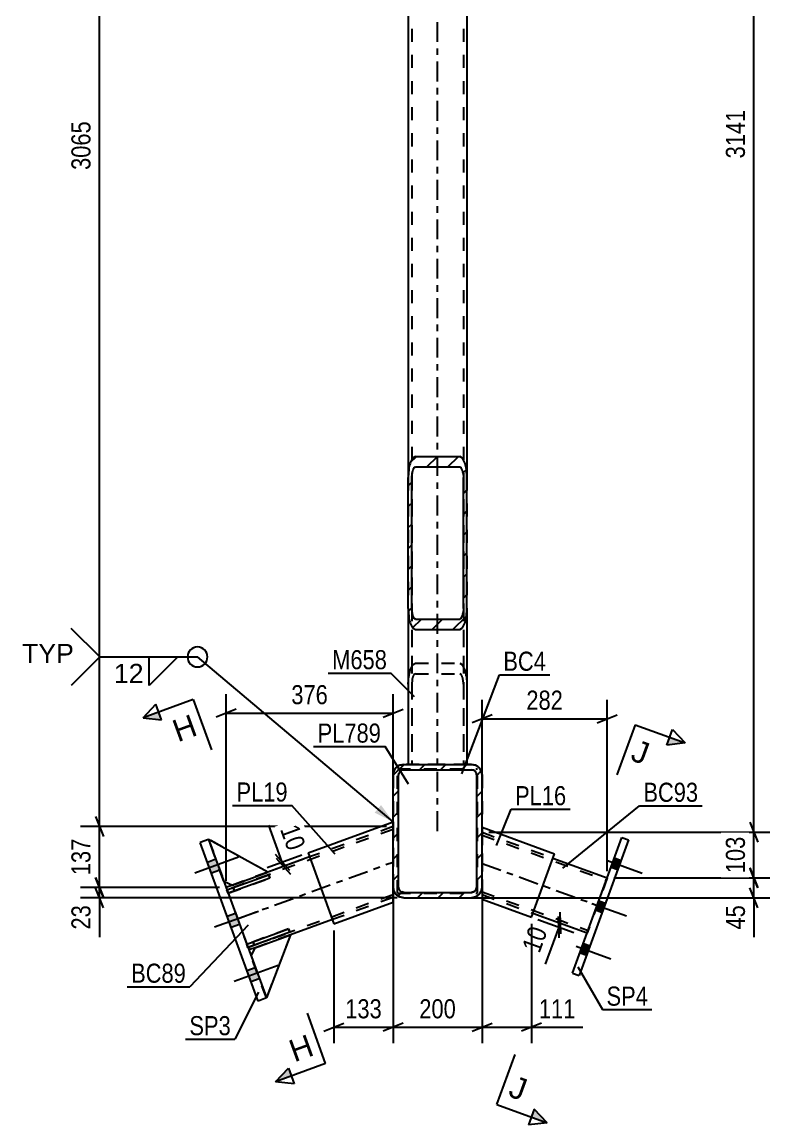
# Model space of a CAD drawing. Header units: millimetres. Extents: x -94 to 747, y -29 to 565.
# Drawn here: x 423.6 to 535.8, y 228.5 to 394 of the extents above; entities that cross this region are included whole.
import ezdxf

# ---------------------------------------------------------------- set-up
doc = ezdxf.new("R2010")
doc.units = ezdxf.units.MM
doc.linetypes.add('DXK_LINE_DOT2', pattern=[3.9198, 1.9599, -1.9599])
doc.linetypes.add('DXK_LINE_DOT3', pattern=[5.9187, 2.979, -0.9799, 0.9799, -0.9799])
doc.styles.add('Arial', font='ARIAL.TTF', dxfattribs={"height": 0.2})
doc.styles.add('Arial Narrow', font='ARIALN.TTF', dxfattribs={"height": 0.2})

# ---------------------------------------------------------------- blocks, each defined once
blk = doc.blocks.new('Part-708339396-35513 - 35504')
at = {"color": 7, "linetype": 'DXK_LINE_DOT2'}
for p, q in [((492.61, 272.42), (492.61, 263.06)), ((492.61, 272.42), (503.25, 268.55)), ((492.61, 272), (511.27, 265.21)), ((511.4, 265.59), (508.39, 257.32)), ((492.61, 263.48), (508.53, 257.69)), ((492.61, 263.06), (500.24, 260.28))]:
    blk.add_line(p, q, dxfattribs=at)
at = {"color": 2, "linetype": 'Continuous'}
for p, q in [((503.25, 268.55), (511.4, 265.59)), ((500.24, 260.28), (508.39, 257.32))]:
    blk.add_line(p, q, dxfattribs=at)
at = {"color": 7, "linetype": 'DXK_LINE_DOT3'}
blk.add_line((492.61, 267.74), (509.9, 261.45), dxfattribs=at)
blk = doc.blocks.new('Part-708339396-35577 - 35504')
at = {"color": 2, "linetype": 'Continuous'}
for p, q in [((457.32, 255.63), (463.58, 257.91)), ((463.76, 257.41), (457.5, 255.13)), ((463.58, 257.91), (463.76, 257.41)), ((457.5, 255.13), (457.32, 255.63))]:
    blk.add_line(p, q, dxfattribs=at)
at = {"color": 7, "linetype": 'DXK_LINE_DOT2'}
blk.add_line((458.44, 255.47), (458.26, 255.97), dxfattribs=at)
blk = doc.blocks.new('Part-708339396-35509 - 35504')
at = {"color": 7, "linetype": 'DXK_LINE_DOT3'}
blk.add_line((485.94, 272.6), (485.94, 485.26), dxfattribs=at)
at = {"color": 7, "linetype": 'DXK_LINE_DOT2'}
for p, q in [((482.07, 475.26), (482.07, 282.6)), ((489.81, 475.26), (489.81, 282.6)), ((481.54, 325.64), (481.54, 282.6)), ((490.34, 325.64), (490.34, 282.6)), ((490.34, 282.6), (481.54, 282.6))]:
    blk.add_line(p, q, dxfattribs=at)
at = {"color": 2, "linetype": 'Continuous'}
for p, q in [((481.54, 432.23), (481.54, 325.64)), ((490.34, 432.23), (490.34, 325.64))]:
    blk.add_line(p, q, dxfattribs=at)
blk = doc.blocks.new('Part-708339396-35573 - 35504')
at = {"color": 7, "linetype": 'DXK_LINE_DOT2'}
for p, q in [((479.94, 263.26), (479.94, 281.93)), ((479.94, 281.93), (491.94, 281.93)), ((491.94, 263.26), (491.94, 281.93)), ((479.94, 263.26), (491.94, 263.26))]:
    blk.add_line(p, q, dxfattribs=at)
blk = doc.blocks.new('Part-708339396-35576 - 35504')
at = {"color": 2, "linetype": 'Continuous'}
for p, q in [((454.35, 263.77), (460.62, 266.05)), ((460.8, 265.55), (454.54, 263.27)), ((460.62, 266.05), (460.8, 265.55)), ((454.54, 263.27), (454.35, 263.77))]:
    blk.add_line(p, q, dxfattribs=at)
at = {"color": 7, "linetype": 'DXK_LINE_DOT2'}
blk.add_line((455.47, 263.61), (455.29, 264.12), dxfattribs=at)
blk = doc.blocks.new('Part-708339396-35531 - 35504')
at = {"color": 7, "linetype": 'DXK_LINE_DOT2'}
for p, q in [((479.27, 273.27), (466.74, 268.71)), ((479.27, 273.27), (479.27, 262.63)), ((479.27, 272.84), (454.35, 263.77)), ((460.48, 266.43), (455.16, 264.49)), ((454.22, 264.15), (457.64, 254.75)), ((479.27, 263.05), (457.5, 255.13)), ((479.27, 262.63), (470.17, 259.31)), ((463.9, 257.03), (458.58, 255.09))]:
    blk.add_line(p, q, dxfattribs=at)
at = {"color": 2, "linetype": 'Continuous'}
for p, q in [((466.74, 268.71), (460.48, 266.43)), ((455.16, 264.49), (454.22, 264.15)), ((470.17, 259.31), (463.9, 257.03)), ((458.58, 255.09), (457.64, 254.75))]:
    blk.add_line(p, q, dxfattribs=at)
at = {"color": 7, "linetype": 'DXK_LINE_DOT3'}
blk.add_line((455.93, 259.45), (479.27, 267.95), dxfattribs=at)
blk = doc.blocks.new('Part-708339396-35579 - 35504')
at = {"color": 7, "linetype": 'DXK_LINE_DOT2'}
for p, q in [((463.58, 257.91), (457.32, 255.63)), ((457.5, 255.13), (463.76, 257.41)), ((463.76, 257.41), (463.58, 257.91)), ((457.32, 255.63), (457.5, 255.13)), ((458.26, 255.97), (458.44, 255.47))]:
    blk.add_line(p, q, dxfattribs=at)
blk = doc.blocks.new('Part-708339396-35515 - 35504')
at = {"linetype": 'Continuous'}
h = blk.add_hatch(dxfattribs=at)
h.set_pattern_fill('', scale=0.7, style=0, pattern_type=0)
h.set_pattern_definition([(45, (490.2597, 326.8389), (-1.57154, 1.57154), [])])
h.paths.add_polyline_path([(490.34, 325.64), (490.26, 326.84), (490.03, 327.86), (489.68, 328.54), (489.27, 328.78), (482.61, 328.78), (482.2, 328.54), (481.85, 327.86), (481.62, 326.84), (481.54, 325.64), (481.54, 305.98), (481.62, 304.77), (481.85, 303.75), (482.2, 303.07), (482.61, 302.83), (489.27, 302.83), (489.68, 303.07), (490.03, 303.75), (490.26, 304.77), (490.34, 305.98)])
h.paths.add_polyline_path([(489.77, 305.37), (489.65, 304.86), (489.48, 304.52), (489.27, 304.4), (482.61, 304.4), (482.4, 304.52), (482.23, 304.86), (482.11, 305.37), (482.07, 305.98), (482.07, 325.64), (482.11, 326.24), (482.23, 326.75), (482.4, 327.09), (482.61, 327.21), (489.27, 327.21), (489.48, 327.09), (489.65, 326.75), (489.77, 326.24), (489.81, 325.64), (489.81, 305.98)])
at = {"color": 2, "linetype": 'Continuous'}
for p, q in [((482.61, 328.78), (482.2, 328.54)), ((482.61, 328.78), (489.27, 328.78)), ((489.68, 328.54), (489.27, 328.78)), ((481.62, 326.84), (481.54, 325.64)), ((482.07, 325.64), (482.11, 326.24)), ((482.4, 327.09), (482.61, 327.21)), ((482.61, 327.21), (489.27, 327.21)), ((489.27, 327.21), (489.48, 327.09)), ((489.77, 326.24), (489.81, 325.64)), ((490.34, 325.64), (490.26, 326.84)), ((481.54, 305.98), (481.54, 325.64)), ((482.07, 305.98), (482.07, 325.64)), ((489.81, 305.98), (489.81, 325.64)), ((490.34, 305.98), (490.34, 325.64)), ((481.54, 305.98), (481.54, 282.6)), ((481.54, 305.98), (481.62, 304.77)), ((482.11, 305.37), (482.07, 305.98)), ((482.61, 304.4), (482.4, 304.52)), ((489.48, 304.52), (489.27, 304.4)), ((489.81, 305.98), (489.77, 305.37)), ((490.26, 304.77), (490.34, 305.98)), ((490.34, 305.98), (490.34, 282.6)), ((482.2, 303.07), (482.61, 302.83)), ((482.61, 304.4), (489.27, 304.4)), ((482.61, 302.83), (489.27, 302.83)), ((489.27, 302.83), (489.68, 303.07))]:
    blk.add_line(p, q, dxfattribs=at)
at = {"color": 7, "linetype": 'DXK_LINE_DOT2'}
for p, q in [((481.54, 325.64), (481.54, 305.98)), ((482.07, 325.64), (482.07, 282.6)), ((489.81, 325.64), (489.81, 282.6)), ((490.34, 325.64), (490.34, 305.98)), ((482.2, 297.54), (482.61, 297.78)), ((482.61, 296.2), (482.4, 296.08)), ((482.61, 297.78), (489.27, 297.78)), ((482.61, 296.2), (489.27, 296.2)), ((489.27, 297.78), (489.68, 297.54)), ((489.48, 296.08), (489.27, 296.2)), ((481.54, 294.63), (481.62, 295.84)), ((482.11, 295.23), (482.07, 294.63)), ((489.81, 294.63), (489.77, 295.23)), ((490.26, 295.84), (490.34, 294.63)), ((490.34, 282.6), (481.54, 282.6))]:
    blk.add_line(p, q, dxfattribs=at)
at = {"color": 2, "linetype": 'Continuous'}
for centre, radius, start, end in [((485.29, 326.54), 3.68, 147.1249, 175.409), ((486.59, 326.54), 3.68, 4.591, 32.8751), ((483.95, 326.09), 1.84, 147.1249, 175.409), ((487.93, 326.09), 1.84, 4.591, 32.8751), ((485.29, 305.07), 3.68, 184.591, 212.8751), ((483.95, 305.52), 1.84, 184.591, 212.8751), ((487.93, 305.52), 1.84, 327.1249, 355.409), ((486.59, 305.07), 3.68, 327.1249, 355.409)]:
    blk.add_arc(centre, radius, start, end, dxfattribs=at)
at = {"color": 7, "linetype": 'DXK_LINE_DOT2'}
for centre, radius, start, end in [((485.29, 295.54), 3.68, 147.1249, 175.409), ((486.59, 295.54), 3.68, 4.591, 32.8751), ((483.95, 295.09), 1.84, 147.1249, 175.409), ((487.93, 295.09), 1.84, 4.591, 32.8751)]:
    blk.add_arc(centre, radius, start, end, dxfattribs=at)
blk = doc.blocks.new('Part-708339396-35533 - 35504')
at = {"color": 2, "linetype": 'Continuous'}
for p, q in [((451.59, 271.35), (450.34, 270.9)), ((451.59, 271.35), (460.26, 247.55)), ((459.01, 247.09), (450.34, 270.9)), ((460.26, 247.55), (459.01, 247.09))]:
    blk.add_line(p, q, dxfattribs=at)
blk = doc.blocks.new('Part-708339396-35536 - 35504')
at = {"color": 2, "linetype": 'Continuous'}
for p, q in [((506.19, 251.27), (513.6, 271.63)), ((513.6, 271.63), (514.6, 271.27)), ((514.6, 271.27), (507.2, 250.91)), ((506.19, 251.27), (507.2, 250.91))]:
    blk.add_line(p, q, dxfattribs=at)
blk = doc.blocks.new('Part-708339396-35551 - 35504')
at = {"color": 2, "linetype": 'Continuous'}
for p, q in [((466.52, 269.34), (479.27, 273.98)), ((466.52, 269.34), (470.39, 258.69)), ((479.27, 261.92), (479.27, 264.2)), ((470.39, 258.69), (479.27, 261.92))]:
    blk.add_line(p, q, dxfattribs=at)
at = {"color": 7, "linetype": 'DXK_LINE_DOT2'}
blk.add_line((479.27, 273.98), (479.27, 264.2), dxfattribs=at)
blk = doc.blocks.new('Part-708339396-35552 - 35504')
at = {"color": 2, "linetype": 'Continuous'}
for p, q in [((492.61, 273.16), (503.48, 269.2)), ((500.02, 259.67), (503.48, 269.2)), ((492.61, 264.2), (492.61, 262.37)), ((492.61, 262.37), (500.02, 259.67))]:
    blk.add_line(p, q, dxfattribs=at)
at = {"color": 7, "linetype": 'DXK_LINE_DOT2'}
blk.add_line((492.61, 273.16), (492.61, 264.2), dxfattribs=at)
blk = doc.blocks.new('Part-708339396-35574 - 35504')
at = {"linetype": 'Continuous'}
h = blk.add_hatch(dxfattribs=at)
h.set_pattern_fill('', scale=0.7, style=0, pattern_type=0)
h.set_pattern_definition([(45, (492.4858, 281.6088), (-1.57154, 1.57154), [])])
h.paths.add_polyline_path([(492.61, 281), (492.49, 281.61), (492.14, 282.13), (491.62, 282.47), (491.01, 282.6), (480.87, 282.6), (480.26, 282.47), (479.74, 282.13), (479.4, 281.61), (479.27, 281), (479.27, 264.2), (479.4, 263.58), (479.74, 263.07), (480.26, 262.72), (480.87, 262.6), (491.01, 262.6), (491.62, 262.72), (492.14, 263.07), (492.49, 263.58), (492.61, 264.2)])
h.paths.add_polyline_path([(491.75, 263.89), (491.57, 263.63), (491.31, 263.46), (491.01, 263.4), (480.87, 263.4), (480.57, 263.46), (480.31, 263.63), (480.14, 263.89), (480.07, 264.2), (480.07, 281), (480.14, 281.3), (480.31, 281.56), (480.57, 281.74), (480.87, 281.8), (491.01, 281.8), (491.31, 281.74), (491.57, 281.56), (491.75, 281.3), (491.81, 281), (491.81, 264.2)])
at = {"color": 7, "linetype": 'DXK_LINE_DOT2'}
for p, q in [((479.27, 281), (479.4, 281.61)), ((480.14, 281.3), (480.07, 281)), ((480.26, 282.47), (480.87, 282.6)), ((480.87, 281.8), (480.57, 281.74)), ((491.01, 282.6), (480.87, 282.6)), ((480.87, 281.8), (491.01, 281.8)), ((491.01, 282.6), (491.62, 282.47)), ((491.31, 281.74), (491.01, 281.8)), ((491.81, 281), (491.75, 281.3)), ((492.49, 281.61), (492.61, 281)), ((479.27, 281), (479.27, 264.2)), ((480.07, 264.2), (480.07, 281)), ((491.81, 264.2), (491.81, 281)), ((492.61, 281), (492.61, 264.2)), ((479.4, 263.58), (479.27, 264.2)), ((480.07, 264.2), (480.14, 263.89)), ((480.57, 263.46), (480.87, 263.4)), ((480.87, 263.4), (491.01, 263.4)), ((491.01, 263.4), (491.31, 263.46)), ((491.75, 263.89), (491.81, 264.2)), ((492.61, 264.2), (492.49, 263.58)), ((480.87, 262.6), (480.26, 262.72)), ((480.87, 262.6), (491.01, 262.6)), ((491.62, 262.72), (491.01, 262.6))]:
    blk.add_line(p, q, dxfattribs=at)
at = {"color": 2, "linetype": 'Continuous'}
for p, q in [((479.4, 281.61), (479.27, 281)), ((480.07, 281), (480.14, 281.3)), ((480.87, 282.6), (480.26, 282.47)), ((480.57, 281.74), (480.87, 281.8)), ((480.87, 282.6), (491.01, 282.6)), ((480.87, 281.8), (491.01, 281.8)), ((491.62, 282.47), (491.01, 282.6)), ((491.01, 281.8), (491.31, 281.74)), ((491.75, 281.3), (491.81, 281)), ((492.61, 281), (492.49, 281.61)), ((479.27, 264.2), (479.27, 281)), ((480.07, 264.2), (480.07, 281)), ((491.81, 264.2), (491.81, 281)), ((492.61, 264.2), (492.61, 281)), ((479.27, 264.2), (479.4, 263.58)), ((480.14, 263.89), (480.07, 264.2)), ((480.87, 263.4), (480.57, 263.46)), ((480.87, 263.4), (491.01, 263.4)), ((491.31, 263.46), (491.01, 263.4)), ((491.81, 264.2), (491.75, 263.89)), ((492.49, 263.58), (492.61, 264.2)), ((480.26, 262.72), (480.87, 262.6)), ((480.87, 262.6), (491.01, 262.6)), ((491.01, 262.6), (491.62, 262.72))]:
    blk.add_line(p, q, dxfattribs=at)
at = {"color": 7, "linetype": 'DXK_LINE_DOT2'}
for centre, radius, start, end in [((480.87, 281), 1.6, 112.5, 157.5), ((480.87, 281), 0.8, 112.5, 157.5), ((491.01, 281), 0.8, 22.5, 67.5), ((491.01, 281), 1.6, 22.5, 67.5), ((480.87, 264.2), 1.6, 202.5, 247.5), ((480.87, 264.2), 0.8, 202.5, 247.5), ((491.01, 264.2), 0.8, 292.5, 337.5), ((491.01, 264.2), 1.6, 292.5, 337.5)]:
    blk.add_arc(centre, radius, start, end, dxfattribs=at)
at = {"color": 2, "linetype": 'Continuous'}
for centre, radius, start, end in [((480.87, 281), 1.6, 112.5, 157.5), ((480.87, 281), 0.8, 112.5, 157.5), ((491.01, 281), 0.8, 22.5, 67.5), ((491.01, 281), 1.6, 22.5, 67.5), ((480.87, 264.2), 1.6, 202.5, 247.5), ((480.87, 264.2), 0.8, 202.5, 247.5), ((491.01, 264.2), 0.8, 292.5, 337.5), ((491.01, 264.2), 1.6, 292.5, 337.5)]:
    blk.add_arc(centre, radius, start, end, dxfattribs=at)
blk = doc.blocks.new('Part-708339396-35578 - 35504')
at = {"color": 7, "linetype": 'DXK_LINE_DOT2'}
for p, q in [((460.62, 266.05), (454.35, 263.77)), ((454.54, 263.27), (460.8, 265.55)), ((460.8, 265.55), (460.62, 266.05)), ((454.35, 263.77), (454.54, 263.27)), ((455.29, 264.12), (455.47, 263.61))]:
    blk.add_line(p, q, dxfattribs=at)
blk = doc.blocks.new('Part-708339396-35580 - 35504')
at = {"color": 2, "linetype": 'Continuous'}
for p, q in [((460.48, 266.43), (451.59, 271.35)), ((455.16, 264.49), (460.48, 266.43)), ((453.87, 265.09), (455.16, 264.49))]:
    blk.add_line(p, q, dxfattribs=at)
at = {"color": 7, "linetype": 'DXK_LINE_DOT2'}
blk.add_line((453.87, 265.09), (451.59, 271.35), dxfattribs=at)
blk = doc.blocks.new('Part-708339396-35581 - 35504')
at = {"color": 7, "linetype": 'DXK_LINE_DOT2'}
for p, q in [((460.48, 266.43), (451.59, 271.35)), ((451.59, 271.35), (453.87, 265.09)), ((455.16, 264.49), (460.48, 266.43)), ((453.87, 265.09), (455.16, 264.49))]:
    blk.add_line(p, q, dxfattribs=at)
blk = doc.blocks.new('Part-708339396-35582 - 35504')
at = {"color": 2, "linetype": 'Continuous'}
for p, q in [((458.58, 255.09), (463.9, 257.03)), ((463.9, 257.03), (460.26, 247.55)), ((457.98, 253.81), (458.58, 255.09))]:
    blk.add_line(p, q, dxfattribs=at)
at = {"color": 7, "linetype": 'DXK_LINE_DOT2'}
blk.add_line((460.26, 247.55), (457.98, 253.81), dxfattribs=at)
blk = doc.blocks.new('Part-708339396-35583 - 35504')
at = {"color": 7, "linetype": 'DXK_LINE_DOT2'}
for p, q in [((458.58, 255.09), (463.9, 257.03)), ((463.9, 257.03), (460.26, 247.55)), ((457.98, 253.81), (458.58, 255.09)), ((460.26, 247.55), (457.98, 253.81))]:
    blk.add_line(p, q, dxfattribs=at)
blk = doc.blocks.new('Bolt-708339396-35620 - 35504')
at = {"linetype": 'Continuous'}
for points in [[(453.26, 266.78), (452.67, 268.41), (451.41, 267.95), (452.01, 266.32)], [(453.26, 266.78), (452.67, 268.41), (451.41, 267.95), (452.01, 266.32)], [(453.26, 266.78), (452.67, 268.41), (451.41, 267.95), (452.01, 266.32)], [(456.22, 258.64), (455.63, 260.27), (454.38, 259.81), (454.97, 258.18)], [(456.22, 258.64), (455.63, 260.27), (454.38, 259.81), (454.97, 258.18)], [(459.19, 250.49), (458.59, 252.12), (457.34, 251.67), (457.93, 250.04)], [(459.19, 250.49), (458.59, 252.12), (457.34, 251.67), (457.93, 250.04)], [(459.19, 250.49), (458.59, 252.12), (457.34, 251.67), (457.93, 250.04)]]:
    blk.add_hatch(color=1, dxfattribs=at).paths.add_polyline_path(points)
at = {"color": 1, "linetype": 'Continuous'}
for p, q in [((449.52, 266.34), (456.09, 268.74)), ((449.52, 266.34), (456.09, 268.74)), ((449.52, 266.34), (456.09, 268.74)), ((451.41, 267.95), (452.67, 268.41)), ((451.41, 267.95), (452.67, 268.41)), ((451.41, 267.95), (452.67, 268.41)), ((452.01, 266.32), (453.26, 266.78)), ((452.01, 266.32), (453.26, 266.78)), ((452.01, 266.32), (453.26, 266.78)), ((452.48, 258.2), (459.06, 260.59)), ((452.48, 258.2), (459.06, 260.59)), ((454.38, 259.81), (455.63, 260.27)), ((454.38, 259.81), (455.63, 260.27)), ((454.97, 258.18), (456.22, 258.64)), ((454.97, 258.18), (456.22, 258.64)), ((455.44, 250.05), (462.02, 252.45)), ((455.44, 250.05), (462.02, 252.45)), ((455.44, 250.05), (462.02, 252.45)), ((457.34, 251.67), (458.59, 252.12)), ((457.34, 251.67), (458.59, 252.12)), ((457.34, 251.67), (458.59, 252.12)), ((457.93, 250.04), (459.19, 250.49)), ((457.93, 250.04), (459.19, 250.49)), ((457.93, 250.04), (459.19, 250.49))]:
    blk.add_line(p, q, dxfattribs=at)
blk = doc.blocks.new('Bolt-708339396-35623 - 35504')
at = {"linetype": 'Continuous'}
for points in [[(512.99, 266.82), (513.49, 268.2), (512.49, 268.56), (511.98, 267.18)], [(512.99, 266.82), (513.49, 268.2), (512.49, 268.56), (511.98, 267.18)], [(512.99, 266.82), (513.49, 268.2), (512.49, 268.56), (511.98, 267.18)], [(510.65, 260.4), (511.15, 261.78), (510.15, 262.14), (509.65, 260.76)], [(510.65, 260.4), (511.15, 261.78), (510.15, 262.14), (509.65, 260.76)], [(508.31, 253.98), (508.82, 255.35), (507.81, 255.72), (507.31, 254.34)], [(508.31, 253.98), (508.82, 255.35), (507.81, 255.72), (507.31, 254.34)], [(508.31, 253.98), (508.82, 255.35), (507.81, 255.72), (507.31, 254.34)]]:
    blk.add_hatch(color=1, dxfattribs=at).paths.add_polyline_path(points)
at = {"color": 1, "linetype": 'Continuous'}
for p, q in [((511.42, 268.17), (516.62, 266.28)), ((511.42, 268.17), (516.62, 266.28)), ((511.42, 268.17), (516.62, 266.28)), ((512.49, 268.56), (513.49, 268.2)), ((512.49, 268.56), (513.49, 268.2)), ((512.49, 268.56), (513.49, 268.2)), ((511.98, 267.18), (512.99, 266.82)), ((511.98, 267.18), (512.99, 266.82)), ((511.98, 267.18), (512.99, 266.82)), ((509.08, 261.75), (514.28, 259.86)), ((509.08, 261.75), (514.28, 259.86)), ((510.15, 262.14), (511.15, 261.78)), ((510.15, 262.14), (511.15, 261.78)), ((509.65, 260.76), (510.65, 260.4)), ((509.65, 260.76), (510.65, 260.4)), ((506.75, 255.33), (511.95, 253.43)), ((506.75, 255.33), (511.95, 253.43)), ((506.75, 255.33), (511.95, 253.43)), ((507.81, 255.72), (508.82, 255.35)), ((507.81, 255.72), (508.82, 255.35)), ((507.81, 255.72), (508.82, 255.35)), ((507.31, 254.34), (508.31, 253.98)), ((507.31, 254.34), (508.31, 253.98)), ((507.31, 254.34), (508.31, 253.98))]:
    blk.add_line(p, q, dxfattribs=at)
blk = doc.blocks.new('StraightDimension-708339396-38148 - 35504')
at = {"color": 7, "linetype": 'Continuous'}
for p, q in [((532.8, 267.09), (534, 264.09)), ((512.4, 265.59), (535.8, 265.59)), ((533.4, 262.6), (533.4, 265.59)), ((534, 261.1), (532.8, 264.1)), ((489.08, 262.6), (535.8, 262.6))]:
    blk.add_line(p, q, dxfattribs=at)
at = {"color": 0}
blk.add_wipeout([(532.65, 262.07), (528.45, 262.07), (528.45, 257.22), (532.65, 257.22)], dxfattribs=at)
at = {"color": 7, "linetype": 'Continuous'}
blk.add_line((533.4, 262.6), (533.4, 256.69), dxfattribs=at)
blk.add_line((533.4, 262.6), (533.4, 256.69), dxfattribs=at)
at = {"color": 3, "style": 'Arial Narrow'}
blk.add_text('45', height=2.863, rotation=90.0002, dxfattribs=at).set_placement((532.05, 257.82))
blk = doc.blocks.new('StraightDimension-708339396-38021 - 35504')
at = {"color": 7, "linetype": 'Continuous'}
for p, q in [((435.22, 273.27), (435.22, 477.58)), ((434.62, 274.77), (435.82, 271.77)), ((478.27, 273.27), (432.37, 273.27))]:
    blk.add_line(p, q, dxfattribs=at)
at = {"color": 0}
blk.add_wipeout([(434.47, 379.68), (430.27, 379.68), (430.27, 371.17), (434.47, 371.17)], dxfattribs=at)
at = {"color": 3, "style": 'Arial Narrow'}
blk.add_text('3065', height=2.863, rotation=90.0002, dxfattribs=at).set_placement((433.87, 371.77))
blk = doc.blocks.new('StraightDimension-708339396-38022 - 35504')
at = {"color": 7, "linetype": 'Continuous'}
for p, q in [((434.62, 274.77), (435.82, 271.77)), ((478.27, 273.27), (432.37, 273.27)), ((435.22, 264.15), (435.22, 273.27)), ((435.82, 262.65), (434.62, 265.65)), ((453.22, 264.15), (432.37, 264.15))]:
    blk.add_line(p, q, dxfattribs=at)
at = {"color": 0}
blk.add_wipeout([(434.47, 272.05), (430.27, 272.05), (430.27, 265.37), (434.47, 265.37)], dxfattribs=at)
at = {"color": 3, "style": 'Arial Narrow'}
blk.add_text('137', height=2.863, rotation=90.0002, dxfattribs=at).set_placement((433.87, 265.97))
blk = doc.blocks.new('StraightDimension-708339396-38023 - 35504')
at = {"color": 7, "linetype": 'Continuous'}
for p, q in [((434.62, 265.65), (435.82, 262.65)), ((453.22, 264.15), (432.37, 264.15)), ((435.82, 261.1), (434.62, 264.1)), ((435.22, 262.6), (435.22, 264.15)), ((479.87, 262.6), (432.37, 262.6))]:
    blk.add_line(p, q, dxfattribs=at)
at = {"color": 0}
blk.add_wipeout([(434.47, 262.07), (430.27, 262.07), (430.27, 257.22), (434.47, 257.22)], dxfattribs=at)
at = {"color": 7, "linetype": 'Continuous'}
blk.add_line((435.22, 262.6), (435.22, 256.69), dxfattribs=at)
blk.add_line((435.22, 262.6), (435.22, 256.69), dxfattribs=at)
at = {"color": 3, "style": 'Arial Narrow'}
blk.add_text('23', height=2.863, rotation=90.0002, dxfattribs=at).set_placement((433.87, 257.82))
blk = doc.blocks.new('StraightDimension-708339396-38146 - 35504')
at = {"color": 7, "linetype": 'Continuous'}
for p, q in [((533.4, 272.45), (533.4, 481.87)), ((532.8, 273.95), (534, 270.95)), ((493.61, 272.45), (535.8, 272.45))]:
    blk.add_line(p, q, dxfattribs=at)
at = {"color": 0}
blk.add_wipeout([(532.65, 381.41), (528.45, 381.41), (528.45, 372.9), (532.65, 372.9)], dxfattribs=at)
at = {"color": 3, "style": 'Arial Narrow'}
blk.add_text('3141', height=2.863, rotation=90.0002, dxfattribs=at).set_placement((532.05, 373.5))
blk = doc.blocks.new('StraightDimension-708339396-38147 - 35504')
at = {"color": 7, "linetype": 'Continuous'}
for p, q in [((532.8, 273.95), (534, 270.95)), ((493.61, 272.45), (535.8, 272.45)), ((533.4, 265.59), (533.4, 272.45)), ((534, 264.09), (532.8, 267.09)), ((512.4, 265.59), (535.8, 265.59))]:
    blk.add_line(p, q, dxfattribs=at)
at = {"color": 0}
blk.add_wipeout([(532.65, 272.36), (528.45, 272.36), (528.45, 265.67), (532.65, 265.67)], dxfattribs=at)
at = {"color": 3, "style": 'Arial Narrow'}
blk.add_text('103', height=2.863, rotation=90.0002, dxfattribs=at).set_placement((532.05, 266.27))
blk = doc.blocks.new('StraightDimension-708339396-38648 - 35504')
at = {"color": 7, "linetype": 'Continuous'}
for p, q in [((454.22, 265.15), (454.22, 293.12)), ((479.27, 274.27), (479.27, 293.12)), ((455.72, 290.87), (452.72, 289.67)), ((454.22, 290.27), (479.27, 290.27)), ((477.77, 289.67), (480.77, 290.87))]:
    blk.add_line(p, q, dxfattribs=at)
at = {"color": 0}
blk.add_wipeout([(470.09, 291.02), (470.09, 295.22), (463.4, 295.22), (463.4, 291.02)], dxfattribs=at)
at = {"color": 3, "style": 'Arial Narrow'}
blk.add_text('376', height=2.863, dxfattribs=at).set_placement((464, 291.62))
blk = doc.blocks.new('StraightDimension-708339396-38779 - 35504')
at = {"color": 7, "linetype": 'Continuous'}
for p, q in [((492.61, 273.45), (492.61, 292.3)), ((511.4, 266.59), (511.4, 292.3)), ((494.11, 290.05), (491.11, 288.85)), ((509.9, 288.85), (512.9, 290.05)), ((492.61, 289.45), (511.4, 289.45))]:
    blk.add_line(p, q, dxfattribs=at)
at = {"color": 0}
blk.add_wipeout([(505.35, 290.2), (505.35, 294.4), (498.66, 294.4), (498.66, 290.2)], dxfattribs=at)
at = {"color": 3, "style": 'Arial Narrow'}
blk.add_text('282', height=2.863, dxfattribs=at).set_placement((499.26, 290.8))
blk = doc.blocks.new('StraightDimension-708339396-38820 - 35504')
at = {"color": 7, "linetype": 'Continuous'}
for p, q in [((465.58, 268.99), (460.39, 267.1)), ((465.81, 268.37), (460.61, 266.48)), ((461.56, 269.13), (463.72, 266.72)), ((463.95, 266.09), (461.79, 268.5)), ((462.64, 267.93), (462.87, 267.3))]:
    blk.add_line(p, q, dxfattribs=at)
at = {"color": 0}
blk.add_wipeout([(463.17, 268.68), (467.11, 270.11), (465.45, 274.68), (461.51, 273.24)], dxfattribs=at)
at = {"color": 7, "linetype": 'Continuous'}
blk.add_line((462.64, 267.93), (460.62, 273.48), dxfattribs=at)
blk.add_line((462.64, 267.93), (460.62, 273.48), dxfattribs=at)
at = {"color": 3, "style": 'Arial Narrow'}
blk.add_text('10', height=2.863, rotation=-69.9983, dxfattribs=at).set_placement((462.27, 272.88))
blk = doc.blocks.new('StraightDimension-708339396-38833 - 35504')
at = {"color": 7, "linetype": 'Continuous'}
for p, q in [((501.18, 259.94), (506.6, 257.97)), ((504.17, 256.57), (504.07, 259.8)), ((504.29, 260.41), (504.39, 257.18)), ((500.96, 259.33), (506.38, 257.36)), ((504.12, 258.18), (504.34, 258.79))]:
    blk.add_line(p, q, dxfattribs=at)
at = {"color": 0}
blk.add_wipeout([(503.24, 257.94), (499.29, 259.38), (497.63, 254.82), (501.58, 253.38)], dxfattribs=at)
at = {"color": 7, "linetype": 'Continuous'}
blk.add_line((504.12, 258.18), (502.1, 252.63), dxfattribs=at)
blk.add_line((504.12, 258.18), (502.1, 252.63), dxfattribs=at)
at = {"color": 3, "style": 'Arial Narrow'}
blk.add_text('10', height=2.863, rotation=70.0097, dxfattribs=at).set_placement((501.22, 254.15))
blk = doc.blocks.new('StraightDimension-708339396-39072 - 35504')
at = {"color": 7, "linetype": 'Continuous'}
for p, q in [((492.61, 264.6), (492.61, 240.75)), ((500.02, 258.67), (500.02, 240.75)), ((491.11, 242.55), (494.11, 243.75)), ((501.52, 243.75), (498.52, 242.55)), ((492.61, 243.15), (500.02, 243.15))]:
    blk.add_line(p, q, dxfattribs=at)
at = {"color": 0}
blk.add_wipeout([(507.23, 243.9), (507.23, 248.1), (500.54, 248.1), (500.54, 243.9)], dxfattribs=at)
at = {"color": 7, "linetype": 'Continuous'}
blk.add_line((500.02, 243.15), (507.75, 243.15), dxfattribs=at)
blk.add_line((500.02, 243.15), (507.75, 243.15), dxfattribs=at)
at = {"color": 3, "style": 'Arial Narrow'}
blk.add_text('111', height=2.863, dxfattribs=at).set_placement((501.14, 244.5))
blk = doc.blocks.new('StraightDimension-708339396-39073 - 35504')
at = {"color": 7, "linetype": 'Continuous'}
for p, q in [((479.27, 263.29), (479.27, 240.75)), ((492.61, 264.6), (492.61, 240.75)), ((480.77, 243.75), (477.77, 242.55)), ((491.11, 242.55), (494.11, 243.75)), ((479.27, 243.15), (492.61, 243.15))]:
    blk.add_line(p, q, dxfattribs=at)
at = {"color": 0}
blk.add_wipeout([(489.28, 243.9), (489.28, 248.1), (482.6, 248.1), (482.6, 243.9)], dxfattribs=at)
at = {"color": 3, "style": 'Arial Narrow'}
blk.add_text('200', height=2.863, dxfattribs=at).set_placement((483.2, 244.5))
blk = doc.blocks.new('StraightDimension-708339396-39074 - 35504')
at = {"color": 7, "linetype": 'Continuous'}
for p, q in [((479.27, 263.29), (479.27, 240.75)), ((470.39, 257.69), (470.39, 240.75)), ((468.89, 242.55), (471.89, 243.75)), ((480.77, 243.75), (477.77, 242.55)), ((470.39, 243.15), (479.27, 243.15))]:
    blk.add_line(p, q, dxfattribs=at)
at = {"color": 0}
blk.add_wipeout([(478.18, 243.9), (478.18, 248.1), (471.49, 248.1), (471.49, 243.9)], dxfattribs=at)
at = {"color": 3, "style": 'Arial Narrow'}
blk.add_text('133', height=2.863, dxfattribs=at).set_placement((472.09, 244.5))
blk = doc.blocks.new('Mark-708339396-37491 - 35504')
at = {"color": 0}
blk.add_wipeout([(502.2, 296.64), (502.2, 299.64), (495.81, 299.64), (495.81, 296.64)], dxfattribs=at)
blk.add_wipeout([(502.2, 296.64), (502.2, 299.64), (495.81, 299.64), (495.81, 296.64)], dxfattribs=at)
at = {"color": 30, "linetype": 'Continuous'}
for p, q in [((489.58, 281.16), (495.21, 296.04)), ((495.21, 296.04), (502.8, 296.04))]:
    blk.add_line(p, q, dxfattribs=at)
at = {"color": 3, "style": 'Arial Narrow'}
blk.add_text('BC4', height=2.863, dxfattribs=at).set_placement((495.81, 296.64))
blk = doc.blocks.new('Mark-708339396-37476 - 35504')
at = {"color": 0}
blk.add_wipeout([(463.46, 277.02), (463.46, 280.02), (455.78, 280.02), (455.78, 277.02)], dxfattribs=at)
blk.add_wipeout([(463.46, 277.02), (463.46, 280.02), (455.78, 280.02), (455.78, 277.02)], dxfattribs=at)
at = {"color": 30, "linetype": 'Continuous'}
for p in [(455.18, 276.42), (470.56, 269.14)]:
    blk.add_line(p, (464.06, 276.42), dxfattribs=at)
at = {"color": 3, "style": 'Arial Narrow'}
blk.add_text('PL19', height=2.863, dxfattribs=at).set_placement((455.78, 277.02))
blk = doc.blocks.new('Mark-708339396-37458 - 35504')
at = {"color": 0}
blk.add_wipeout([(454.92, 241.97), (454.92, 244.97), (448.71, 244.97), (448.71, 241.97)], dxfattribs=at)
blk.add_wipeout([(454.92, 241.97), (454.92, 244.97), (448.71, 244.97), (448.71, 241.97)], dxfattribs=at)
at = {"color": 30, "linetype": 'Continuous'}
for p in [(459.08, 248.41), (448.11, 241.37)]:
    blk.add_line(p, (455.52, 241.37), dxfattribs=at)
at = {"color": 3, "style": 'Arial Narrow'}
blk.add_text('SP3', height=2.863, dxfattribs=at).set_placement((448.71, 241.97))
blk = doc.blocks.new('Mark-708339396-37446 - 35504')
at = {"color": 0}
blk.add_wipeout([(525.04, 276.98), (525.04, 279.98), (516.82, 279.98), (516.82, 276.98)], dxfattribs=at)
blk.add_wipeout([(525.04, 276.98), (525.04, 279.98), (516.82, 279.98), (516.82, 276.98)], dxfattribs=at)
at = {"color": 30, "linetype": 'Continuous'}
for p, q in [((504.71, 267.04), (516.22, 276.38)), ((516.22, 276.38), (525.64, 276.38))]:
    blk.add_line(p, q, dxfattribs=at)
at = {"color": 3, "style": 'Arial Narrow'}
blk.add_text('BC93', height=2.863, dxfattribs=at).set_placement((516.82, 276.98))
blk = doc.blocks.new('SectionMark-708339396-37894 - 35504')
at = {"linetype": 'Continuous'}
for points in [[(444.12, 290.43), (444.54, 289.26), (441.77, 289.58)], [(463.56, 237.02), (463.98, 235.85), (461.63, 234.99)]]:
    blk.add_hatch(color=6, dxfattribs=at).paths.add_polyline_path(points)
at = {"color": 6, "linetype": 'Continuous'}
for p, q in [((441.77, 289.58), (443.69, 291.61)), ((444.54, 289.26), (443.69, 291.61)), ((441.77, 289.58), (444.54, 289.26)), ((461.63, 234.99), (463.56, 237.02)), ((463.56, 237.02), (464.41, 234.68)), ((464.41, 234.68), (461.63, 234.99))]:
    blk.add_line(p, q, dxfattribs=at)
at = {"color": 0, "linetype": 'Continuous'}
for points in [[(450.14, 287.04), (448.94, 290.33), (445.78, 289.18), (446.97, 285.89)], [(467.61, 239.03), (466.42, 242.32), (463.25, 241.17), (464.45, 237.88)]]:
    blk.add_wipeout(points, dxfattribs=at)
at = {"color": 6, "linetype": 'Continuous'}
for p, q in [((449.29, 292.32), (441.77, 289.58)), ((449.29, 292.32), (452.02, 284.8)), ((469.15, 237.73), (466.42, 245.25)), ((469.15, 237.73), (461.63, 234.99))]:
    blk.add_line(p, q, dxfattribs=at)
at = {"color": 3, "linetype": 'Continuous', "style": 'Arial'}
for p in [(446.97, 285.89), (464.45, 237.88)]:
    blk.add_text('H', height=3.34, rotation=20.002, dxfattribs=at).set_placement(p)
blk = doc.blocks.new('WeldMark-708339396-43296 - 35504')
at = {"linetype": 'Continuous'}
blk.add_hatch(color=30, dxfattribs=at).paths.add_polyline_path([(477.46, 276.49), (479.27, 273.98), (476.5, 275.34)])
at = {"color": 3, "linetype": 'Continuous'}
for q in [(430.99, 302.99), (430.99, 294.42)]:
    blk.add_line((435.28, 298.71), q, dxfattribs=at)
at = {"color": 30, "linetype": 'Continuous'}
blk.add_line((479.27, 273.98), (449.93, 298.71), dxfattribs=at)
at = {"color": 3, "linetype": 'Continuous'}
for start, end in [(90, 270), (270, 90)]:
    blk.add_arc((449.93, 298.71), 1.5, start, end, dxfattribs=at)
at = {"color": 0}
blk.add_wipeout([(442.03, 294.61), (442.03, 298.01), (437.18, 298.01), (437.18, 294.61)], dxfattribs=at)
at = {"color": 30, "linetype": 'Continuous'}
blk.add_line((435.28, 298.71), (449.93, 298.71), dxfattribs=at)
at = {"color": 3, "linetype": 'Continuous'}
for p, q in [((442.68, 298.71), (446.97, 298.71)), ((446.97, 298.71), (442.68, 294.42)), ((442.68, 294.42), (442.68, 298.71))]:
    blk.add_line(p, q, dxfattribs=at)
at = {"color": 3, "style": 'Arial'}
blk.add_text('12', height=2.865, dxfattribs=at).set_placement((437.38, 294.81))
at = {"color": 0, "linetype": 'Continuous'}
blk.add_wipeout([(431.38, 297.81), (431.38, 300.81), (423.6, 300.81), (423.6, 297.81)], dxfattribs=at)
blk.add_wipeout([(431.38, 297.81), (431.38, 300.81), (423.6, 300.81), (423.6, 297.81)], dxfattribs=at)
at = {"color": 3, "linetype": 'Continuous', "style": 'Arial'}
blk.add_text('TYP', height=2.865, dxfattribs=at).set_placement((423.6, 297.81))
blk = doc.blocks.new('Mark-708339396-37449 - 35504')
at = {"color": 0}
blk.add_wipeout([(478.35, 296.87), (478.35, 299.87), (470.13, 299.87), (470.13, 296.87)], dxfattribs=at)
blk.add_wipeout([(478.35, 296.87), (478.35, 299.87), (470.13, 299.87), (470.13, 296.87)], dxfattribs=at)
at = {"color": 30, "linetype": 'Continuous'}
for p in [(469.53, 296.27), (482.49, 292.73)]:
    blk.add_line(p, (478.95, 296.27), dxfattribs=at)
at = {"color": 3, "style": 'Arial Narrow'}
blk.add_text('M658', height=2.863, dxfattribs=at).set_placement((470.13, 296.87))
blk = doc.blocks.new('Mark-708339396-37452 - 35504')
at = {"color": 0}
blk.add_wipeout([(448.19, 249.84), (448.19, 252.84), (439.97, 252.84), (439.97, 249.84)], dxfattribs=at)
blk.add_wipeout([(448.19, 249.84), (448.19, 252.84), (439.97, 252.84), (439.97, 249.84)], dxfattribs=at)
at = {"color": 30, "linetype": 'Continuous'}
for p in [(457.53, 258.5), (439.37, 249.24)]:
    blk.add_line(p, (448.79, 249.24), dxfattribs=at)
at = {"color": 3, "style": 'Arial Narrow'}
blk.add_text('BC89', height=2.863, dxfattribs=at).set_placement((439.97, 249.84))
blk = doc.blocks.new('Mark-708339396-37467 - 35504')
at = {"color": 0}
blk.add_wipeout([(517.5, 246.4), (517.5, 249.4), (511.29, 249.4), (511.29, 246.4)], dxfattribs=at)
blk.add_wipeout([(517.5, 246.4), (517.5, 249.4), (511.29, 249.4), (511.29, 246.4)], dxfattribs=at)
at = {"color": 30, "linetype": 'Continuous'}
for p, q in [((506.98, 252.23), (510.69, 245.8)), ((510.69, 245.8), (518.1, 245.8))]:
    blk.add_line(p, q, dxfattribs=at)
at = {"color": 3, "style": 'Arial Narrow'}
blk.add_text('SP4', height=2.863, dxfattribs=at).set_placement((511.29, 246.4))
blk = doc.blocks.new('Mark-708339396-37479 - 35504')
at = {"color": 0}
blk.add_wipeout([(505.25, 276.47), (505.25, 279.47), (497.57, 279.47), (497.57, 276.47)], dxfattribs=at)
blk.add_wipeout([(505.25, 276.47), (505.25, 279.47), (497.57, 279.47), (497.57, 276.47)], dxfattribs=at)
at = {"color": 30, "linetype": 'Continuous'}
for p, q in [((494.8, 270.44), (496.97, 275.87)), ((496.97, 275.87), (505.85, 275.87))]:
    blk.add_line(p, q, dxfattribs=at)
at = {"color": 3, "style": 'Arial Narrow'}
blk.add_text('PL16', height=2.863, dxfattribs=at).set_placement((497.57, 276.47))
blk = doc.blocks.new('Mark-708339396-37488 - 35504')
at = {"color": 0}
blk.add_wipeout([(477.46, 285.86), (477.46, 288.86), (467.95, 288.86), (467.95, 285.86)], dxfattribs=at)
blk.add_wipeout([(477.46, 285.86), (477.46, 288.86), (467.95, 288.86), (467.95, 285.86)], dxfattribs=at)
at = {"color": 30, "linetype": 'Continuous'}
for p in [(467.35, 285.26), (481.58, 279.61)]:
    blk.add_line(p, (478.06, 285.26), dxfattribs=at)
at = {"color": 3, "style": 'Arial Narrow'}
blk.add_text('PL789', height=2.863, dxfattribs=at).set_placement((467.95, 285.86))
blk = doc.blocks.new('SectionMark-708339396-39271 - 35504')
at = {"linetype": 'Continuous'}
for points in [[(520.31, 285.49), (520.74, 286.67), (523.09, 285.81)], [(500.01, 229.68), (500.43, 230.86), (502.36, 228.83)]]:
    blk.add_hatch(color=6, dxfattribs=at).paths.add_polyline_path(points)
at = {"color": 6, "linetype": 'Continuous'}
for p, q in [((520.31, 285.49), (521.17, 287.84)), ((521.17, 287.84), (523.09, 285.81)), ((523.09, 285.81), (520.31, 285.49)), ((500.43, 230.86), (499.58, 228.51)), ((502.36, 228.83), (500.43, 230.86)), ((502.36, 228.83), (499.58, 228.51))]:
    blk.add_line(p, q, dxfattribs=at)
at = {"color": 0, "linetype": 'Continuous'}
for points in [[(516.91, 282.47), (518.11, 285.76), (515.91, 286.56), (514.72, 283.27)], [(498.57, 232.07), (499.77, 235.35), (497.57, 236.15), (496.38, 232.86)]]:
    blk.add_wipeout(points, dxfattribs=at)
at = {"color": 6, "linetype": 'Continuous'}
for p, q in [((515.57, 288.55), (512.84, 281.03)), ((515.57, 288.55), (523.09, 285.81)), ((494.84, 231.56), (497.57, 239.08)), ((494.84, 231.56), (502.36, 228.83))]:
    blk.add_line(p, q, dxfattribs=at)
at = {"color": 3, "linetype": 'Continuous', "style": 'Arial'}
for p in [(514.72, 283.27), (496.38, 232.86)]:
    blk.add_text('J', height=3.34, rotation=-19.9905, dxfattribs=at).set_placement(p)

msp = doc.modelspace()

# ---------------------------------------------------------------- block references
for name in ['Part-708339396-35509 - 35504', 'Part-708339396-35515 - 35504', 'Part-708339396-35574 - 35504', 'Part-708339396-35573 - 35504', 'Part-708339396-35531 - 35504', 'Part-708339396-35551 - 35504', 'Part-708339396-35552 - 35504', 'Part-708339396-35533 - 35504', 'Part-708339396-35580 - 35504', 'Part-708339396-35581 - 35504', 'Part-708339396-35513 - 35504', 'Part-708339396-35536 - 35504', 'Bolt-708339396-35620 - 35504', 'Bolt-708339396-35623 - 35504', 'Part-708339396-35576 - 35504', 'Part-708339396-35578 - 35504', 'Part-708339396-35577 - 35504', 'Part-708339396-35579 - 35504', 'Part-708339396-35582 - 35504', 'Part-708339396-35583 - 35504']:
    msp.add_blockref(name, (0, 0))

# ---------------------------------------------------------------- next in the draw order: block references
for name in ['StraightDimension-708339396-38146 - 35504', 'StraightDimension-708339396-38021 - 35504', 'StraightDimension-708339396-38148 - 35504', 'Mark-708339396-37458 - 35504']:
    msp.add_blockref(name, (0, 0))

# ---------------------------------------------------------------- next in the draw order: block references
for name in ['StraightDimension-708339396-38022 - 35504', 'StraightDimension-708339396-38147 - 35504', 'StraightDimension-708339396-38833 - 35504']:
    msp.add_blockref(name, (0, 0))

# ---------------------------------------------------------------- next in the draw order: block references
for name in ['StraightDimension-708339396-38779 - 35504', 'StraightDimension-708339396-38023 - 35504', 'StraightDimension-708339396-39072 - 35504']:
    msp.add_blockref(name, (0, 0))

# ---------------------------------------------------------------- next in the draw order: block references
for name in ['Mark-708339396-37491 - 35504', 'StraightDimension-708339396-38648 - 35504', 'Mark-708339396-37446 - 35504', 'Mark-708339396-37467 - 35504']:
    msp.add_blockref(name, (0, 0))

# ---------------------------------------------------------------- next in the draw order: block references
for name in ['Mark-708339396-37479 - 35504', 'StraightDimension-708339396-38820 - 35504', 'StraightDimension-708339396-39073 - 35504']:
    msp.add_blockref(name, (0, 0))

# ---------------------------------------------------------------- next in the draw order: block references
for name in ['SectionMark-708339396-39271 - 35504', 'Mark-708339396-37476 - 35504', 'StraightDimension-708339396-39074 - 35504']:
    msp.add_blockref(name, (0, 0))

# ---------------------------------------------------------------- next in the draw order: block references
msp.add_blockref('SectionMark-708339396-37894 - 35504', (0, 0))

# ---------------------------------------------------------------- next in the draw order: block references
for name in ['WeldMark-708339396-43296 - 35504', 'Mark-708339396-37452 - 35504']:
    msp.add_blockref(name, (0, 0))

# ---------------------------------------------------------------- next in the draw order: block references
for name in ['Mark-708339396-37449 - 35504', 'Mark-708339396-37488 - 35504']:
    msp.add_blockref(name, (0, 0))

doc.saveas('drawing.dxf')
